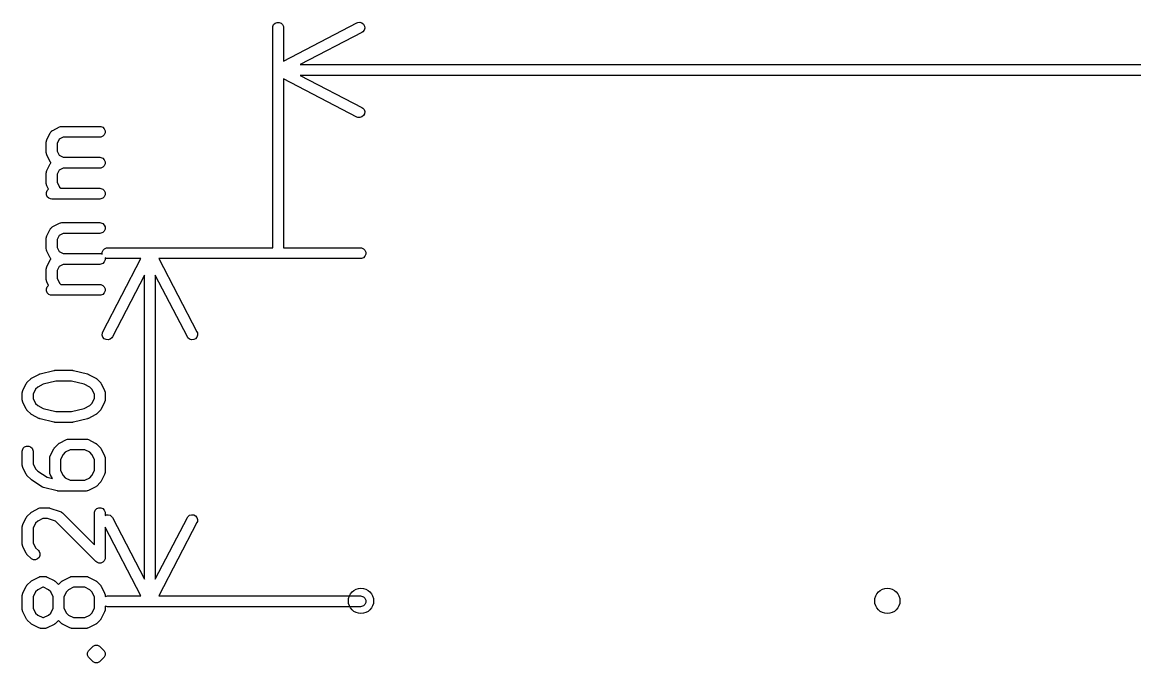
# Model space of a CAD drawing. Extents: x 5.46 to 7.9, y -4.2 to -3.41.
# Drawn here: x 5.46 to 6.068, y -3.803 to -3.453 of the extents above; entities that cross this region are included whole.
import ezdxf

# ---------------------------------------------------------------- set-up
doc = ezdxf.new("R2010")
doc.units = 0
doc.header["$MEASUREMENT"] = 0
doc.layers.add('BLACK', color=7, linetype='CONTINUOUS')

msp = doc.modelspace()

# ---------------------------------------------------------------- linework, layer by layer
at = {"layer": 'BLACK', "linetype": 'CONTINUOUS'}
for p, q in [((5.59705, -3.45605), (5.5971, -3.45547)), ((5.59705, -3.57618), (5.59705, -3.45605)), ((5.5971, -3.45547), (5.59754, -3.45441)), ((5.59754, -3.45441), (5.59836, -3.45359)), ((5.59836, -3.45359), (5.59942, -3.45315)), ((5.59942, -3.45315), (5.60058, -3.45315)), ((5.60058, -3.45315), (5.60164, -3.45359)), ((5.60164, -3.45359), (5.60246, -3.45441)), ((5.60246, -3.45441), (5.6029, -3.45547)), ((5.6029, -3.45547), (5.60295, -3.45605)), ((5.60295, -3.47427), (5.64299, -3.45343)), ((5.60295, -3.45605), (5.60295, -3.47427)), ((5.64299, -3.45343), (5.64352, -3.45321)), ((5.64352, -3.45321), (5.64467, -3.45311)), ((5.64467, -3.45311), (5.64577, -3.45346)), ((5.64577, -3.45346), (5.64665, -3.4542)), ((5.64665, -3.4542), (5.64719, -3.45522)), ((5.64729, -3.45637), (5.64694, -3.45747)), ((5.64719, -3.45522), (5.64729, -3.45637)), ((5.64571, -3.45867), (5.61207, -3.47618)), ((5.6462, -3.45835), (5.64571, -3.45867)), ((5.64694, -3.45747), (5.6462, -3.45835)), ((5.61207, -3.47618), (7.00526, -3.47618)), ((5.64299, -3.50484), (5.60295, -3.484)), ((5.60295, -3.484), (5.60295, -3.57618)), ((7.00526, -3.48209), (5.61207, -3.48209)), ((5.61207, -3.48209), (5.64571, -3.4996)), ((5.64352, -3.50506), (5.64299, -3.50484)), ((5.64467, -3.50516), (5.64352, -3.50506)), ((5.64577, -3.50481), (5.64467, -3.50516)), ((5.64571, -3.4996), (5.6462, -3.49992)), ((5.64665, -3.50407), (5.64577, -3.50481)), ((5.6462, -3.49992), (5.64694, -3.5008)), ((5.64719, -3.50305), (5.64665, -3.50407)), ((5.64694, -3.5008), (5.64729, -3.5019)), ((5.64729, -3.5019), (5.64719, -3.50305)), ((5.47694, -3.51214), (5.48069, -3.51026)), ((5.48069, -3.51026), (5.48123, -3.51006)), ((5.48123, -3.51006), (5.48133, -3.51005)), ((5.48133, -3.51005), (5.48143, -3.51001)), ((5.48143, -3.51001), (5.48201, -3.50995)), ((5.48201, -3.50995), (5.50263, -3.50995)), ((5.50263, -3.50995), (5.50321, -3.51001)), ((5.50321, -3.51001), (5.50427, -3.51045)), ((5.50427, -3.51045), (5.50509, -3.51126)), ((5.47354, -3.51775), (5.47374, -3.51721)), ((5.47374, -3.51721), (5.47562, -3.51346)), ((5.47562, -3.51346), (5.47568, -3.51336)), ((5.47568, -3.51336), (5.47569, -3.51332)), ((5.47569, -3.51332), (5.47574, -3.51326)), ((5.47574, -3.51326), (5.47593, -3.51297)), ((5.47593, -3.51297), (5.47621, -3.51273)), ((5.47621, -3.51273), (5.47645, -3.51245)), ((5.47645, -3.51245), (5.47674, -3.51226)), ((5.47674, -3.51226), (5.4768, -3.51221)), ((5.4768, -3.51221), (5.47684, -3.5122)), ((5.47684, -3.5122), (5.47694, -3.51214)), ((5.48046, -3.51698), (5.47934, -3.51923)), ((5.48271, -3.51586), (5.48046, -3.51698)), ((5.50263, -3.51586), (5.48271, -3.51586)), ((5.50321, -3.5158), (5.50263, -3.51586)), ((5.50427, -3.51536), (5.50321, -3.5158)), ((5.50509, -3.51454), (5.50427, -3.51536)), ((5.50509, -3.51126), (5.50553, -3.51233)), ((5.50553, -3.51348), (5.50509, -3.51454)), ((5.50553, -3.51233), (5.50553, -3.51348)), ((5.47343, -3.51853), (5.47349, -3.51795)), ((5.47343, -3.52415), (5.47343, -3.51853)), ((5.47349, -3.51795), (5.47353, -3.51785)), ((5.47353, -3.51785), (5.47354, -3.51775)), ((5.47934, -3.51923), (5.47934, -3.52346)), ((5.47349, -3.52473), (5.47343, -3.52415)), ((5.47353, -3.52483), (5.47349, -3.52473)), ((5.47354, -3.52493), (5.47353, -3.52483)), ((5.47374, -3.52547), (5.47354, -3.52493)), ((5.47562, -3.52922), (5.47374, -3.52547)), ((5.47568, -3.52932), (5.47562, -3.52922)), ((5.47569, -3.52936), (5.47568, -3.52932)), ((5.47574, -3.52942), (5.47569, -3.52936)), ((5.47593, -3.52971), (5.47574, -3.52942)), ((5.47934, -3.52346), (5.48046, -3.5257)), ((5.48046, -3.5257), (5.48271, -3.52682)), ((5.48271, -3.52682), (5.50263, -3.52682)), ((5.50263, -3.52682), (5.50321, -3.52688)), ((5.50321, -3.52688), (5.50427, -3.52732)), ((5.50427, -3.52732), (5.50509, -3.52814)), ((5.50509, -3.52814), (5.50553, -3.5292)), ((5.50553, -3.5292), (5.50553, -3.53035)), ((5.47343, -3.5354), (5.47349, -3.53483)), ((5.47343, -3.54103), (5.47343, -3.5354)), ((5.47349, -3.53483), (5.47353, -3.53473)), ((5.47353, -3.53473), (5.47354, -3.53462)), ((5.47354, -3.53462), (5.47374, -3.53408)), ((5.47374, -3.53408), (5.47562, -3.53033)), ((5.47562, -3.53033), (5.47568, -3.53023)), ((5.47568, -3.53023), (5.47569, -3.53019)), ((5.47569, -3.53019), (5.47574, -3.53013)), ((5.47574, -3.53013), (5.47593, -3.52984)), ((5.476, -3.52978), (5.47593, -3.52971)), ((5.47593, -3.52984), (5.476, -3.52978)), ((5.48046, -3.53385), (5.47934, -3.5361)), ((5.48271, -3.53273), (5.48046, -3.53385)), ((5.50263, -3.53273), (5.48271, -3.53273)), ((5.50321, -3.53267), (5.50263, -3.53273)), ((5.50427, -3.53223), (5.50321, -3.53267)), ((5.50509, -3.53142), (5.50427, -3.53223)), ((5.50553, -3.53035), (5.50509, -3.53142)), ((5.47349, -3.5416), (5.47343, -3.54103)), ((5.47353, -3.5417), (5.47349, -3.5416)), ((5.47934, -3.5361), (5.47934, -3.54033)), ((5.47934, -3.54033), (5.48069, -3.54303)), ((5.47349, -3.54607), (5.47393, -3.54501)), ((5.47349, -3.54723), (5.47349, -3.54607)), ((5.47393, -3.54829), (5.47349, -3.54723)), ((5.47354, -3.54181), (5.47353, -3.5417)), ((5.47374, -3.54235), (5.47354, -3.54181)), ((5.47469, -3.54425), (5.47374, -3.54235)), ((5.47393, -3.54501), (5.47469, -3.54425)), ((5.48069, -3.54303), (5.48136, -3.5437)), ((5.48136, -3.5437), (5.50263, -3.5437)), ((5.50263, -3.5437), (5.50321, -3.54375)), ((5.50321, -3.54375), (5.50427, -3.54419)), ((5.50427, -3.54419), (5.50509, -3.54501)), ((5.50509, -3.54501), (5.50553, -3.54607)), ((5.50553, -3.54723), (5.50509, -3.54829)), ((5.50553, -3.54607), (5.50553, -3.54723)), ((5.47474, -3.5491), (5.47393, -3.54829)), ((5.47581, -3.54955), (5.47474, -3.5491)), ((5.47638, -3.5496), (5.47581, -3.54955)), ((5.50263, -3.5496), (5.47638, -3.5496)), ((5.50321, -3.54955), (5.50263, -3.5496)), ((5.50427, -3.5491), (5.50321, -3.54955)), ((5.50509, -3.54829), (5.50427, -3.5491)), ((5.47562, -3.56595), (5.47568, -3.56586)), ((5.47568, -3.56586), (5.47569, -3.56581)), ((5.47569, -3.56581), (5.47574, -3.56575)), ((5.47574, -3.56575), (5.47593, -3.56546)), ((5.47593, -3.56546), (5.47621, -3.56522)), ((5.47621, -3.56522), (5.47645, -3.56494)), ((5.47645, -3.56494), (5.47674, -3.56476)), ((5.47674, -3.56476), (5.4768, -3.56471)), ((5.4768, -3.56471), (5.47684, -3.56469)), ((5.47684, -3.56469), (5.47694, -3.56463)), ((5.47694, -3.56463), (5.48069, -3.56276)), ((5.48069, -3.56276), (5.48123, -3.56255)), ((5.48123, -3.56255), (5.48133, -3.56254)), ((5.48133, -3.56254), (5.48143, -3.5625)), ((5.48143, -3.5625), (5.48201, -3.56244)), ((5.48201, -3.56244), (5.50263, -3.56244)), ((5.50263, -3.56244), (5.50321, -3.5625)), ((5.50321, -3.5625), (5.50427, -3.56294)), ((5.50427, -3.56294), (5.50509, -3.56376)), ((5.50509, -3.56376), (5.50553, -3.56482)), ((5.50553, -3.56482), (5.50553, -3.56597)), ((5.47343, -3.57102), (5.47349, -3.57045)), ((5.47343, -3.57665), (5.47343, -3.57102)), ((5.47349, -3.57045), (5.47353, -3.57035)), ((5.47353, -3.57035), (5.47354, -3.57024)), ((5.47354, -3.57024), (5.47374, -3.5697)), ((5.47374, -3.5697), (5.47562, -3.56595)), ((5.48046, -3.56947), (5.47934, -3.57172)), ((5.47934, -3.57172), (5.47934, -3.57595)), ((5.48271, -3.56835), (5.48046, -3.56947)), ((5.50263, -3.56835), (5.48271, -3.56835)), ((5.50321, -3.56829), (5.50263, -3.56835)), ((5.50427, -3.56785), (5.50321, -3.56829)), ((5.50509, -3.56704), (5.50427, -3.56785)), ((5.50553, -3.56597), (5.50509, -3.56704)), ((5.47349, -3.57722), (5.47343, -3.57665)), ((5.47353, -3.57732), (5.47349, -3.57722)), ((5.47354, -3.57743), (5.47353, -3.57732)), ((5.47374, -3.57797), (5.47354, -3.57743)), ((5.47562, -3.58172), (5.47374, -3.57797)), ((5.47934, -3.57595), (5.48046, -3.57819)), ((5.50402, -3.57856), (5.50446, -3.57749)), ((5.50446, -3.57749), (5.50527, -3.57668)), ((5.50527, -3.57668), (5.50634, -3.57624)), ((5.50634, -3.57624), (5.50691, -3.57618)), ((5.50691, -3.57618), (5.59705, -3.57618)), ((5.60295, -3.57618), (5.645, -3.57618)), ((5.645, -3.57618), (5.64558, -3.57624)), ((5.64558, -3.57624), (5.64664, -3.57668)), ((5.64664, -3.57668), (5.64746, -3.57749)), ((5.64746, -3.57749), (5.6479, -3.57856)), ((5.47374, -3.58657), (5.47562, -3.58282)), ((5.47568, -3.58181), (5.47562, -3.58172)), ((5.47562, -3.58282), (5.47568, -3.58273)), ((5.47569, -3.58186), (5.47568, -3.58181)), ((5.47568, -3.58273), (5.47569, -3.58268)), ((5.47574, -3.58191), (5.47569, -3.58186)), ((5.47569, -3.58268), (5.47574, -3.58263)), ((5.47593, -3.58221), (5.47574, -3.58191)), ((5.47574, -3.58263), (5.47593, -3.58233)), ((5.476, -3.58227), (5.47593, -3.58221)), ((5.47593, -3.58233), (5.476, -3.58227)), ((5.48046, -3.57819), (5.48271, -3.57932)), ((5.48271, -3.57932), (5.50263, -3.57932)), ((5.50263, -3.57932), (5.50321, -3.57937)), ((5.50321, -3.57937), (5.50402, -3.57971)), ((5.50402, -3.57971), (5.50402, -3.57856)), ((5.50509, -3.58391), (5.50427, -3.58473)), ((5.50429, -3.62212), (5.52513, -3.58209)), ((5.50553, -3.58285), (5.50509, -3.58391)), ((5.50634, -3.58203), (5.50553, -3.58169)), ((5.50553, -3.58169), (5.50553, -3.58285)), ((5.50691, -3.58209), (5.50634, -3.58203)), ((5.52513, -3.58209), (5.50691, -3.58209)), ((5.645, -3.58209), (5.53487, -3.58209)), ((5.53487, -3.58209), (5.55571, -3.62212)), ((5.64558, -3.58203), (5.645, -3.58209)), ((5.64664, -3.58159), (5.64558, -3.58203)), ((5.64746, -3.58077), (5.64664, -3.58159)), ((5.6479, -3.57971), (5.64746, -3.58077)), ((5.6479, -3.57856), (5.6479, -3.57971)), ((5.47343, -3.58789), (5.47349, -3.58732)), ((5.47343, -3.59352), (5.47343, -3.58789)), ((5.47349, -3.58732), (5.47353, -3.58722)), ((5.47353, -3.58722), (5.47354, -3.58711)), ((5.47354, -3.58711), (5.47374, -3.58657)), ((5.48046, -3.58635), (5.47934, -3.58859)), ((5.47934, -3.58859), (5.47934, -3.59282)), ((5.48271, -3.58522), (5.48046, -3.58635)), ((5.50263, -3.58522), (5.48271, -3.58522)), ((5.50321, -3.58517), (5.50263, -3.58522)), ((5.50427, -3.58473), (5.50321, -3.58517)), ((5.47349, -3.59409), (5.47343, -3.59352)), ((5.47353, -3.59419), (5.47349, -3.59409)), ((5.47354, -3.5943), (5.47353, -3.59419)), ((5.47374, -3.59484), (5.47354, -3.5943)), ((5.47469, -3.59674), (5.47374, -3.59484)), ((5.47934, -3.59282), (5.48069, -3.59552)), ((5.48069, -3.59552), (5.48136, -3.59619)), ((5.48136, -3.59619), (5.50263, -3.59619)), ((5.50263, -3.59619), (5.50321, -3.59625)), ((5.50321, -3.59625), (5.50427, -3.59669)), ((5.52705, -3.5912), (5.50953, -3.62485)), ((5.52705, -3.75707), (5.52705, -3.5912)), ((5.55047, -3.62485), (5.53295, -3.5912)), ((5.53295, -3.5912), (5.53295, -3.75707)), ((5.47349, -3.59857), (5.47393, -3.5975)), ((5.47349, -3.59972), (5.47349, -3.59857)), ((5.47393, -3.60078), (5.47349, -3.59972)), ((5.47393, -3.5975), (5.47469, -3.59674)), ((5.47474, -3.6016), (5.47393, -3.60078)), ((5.47581, -3.60204), (5.47474, -3.6016)), ((5.47638, -3.6021), (5.47581, -3.60204)), ((5.50263, -3.6021), (5.47638, -3.6021)), ((5.50321, -3.60204), (5.50263, -3.6021)), ((5.50427, -3.6016), (5.50321, -3.60204)), ((5.50427, -3.59669), (5.50509, -3.5975)), ((5.50509, -3.60078), (5.50427, -3.6016)), ((5.50509, -3.5975), (5.50553, -3.59857)), ((5.50553, -3.59972), (5.50509, -3.60078)), ((5.50553, -3.59857), (5.50553, -3.59972)), ((5.50398, -3.62381), (5.50408, -3.62266)), ((5.50432, -3.6249), (5.50398, -3.62381)), ((5.50408, -3.62266), (5.50429, -3.62212)), ((5.50506, -3.62579), (5.50432, -3.6249)), ((5.50609, -3.62632), (5.50506, -3.62579)), ((5.50723, -3.62642), (5.50609, -3.62632)), ((5.50833, -3.62607), (5.50723, -3.62642)), ((5.50922, -3.62533), (5.50833, -3.62607)), ((5.50953, -3.62485), (5.50922, -3.62533)), ((5.55078, -3.62533), (5.55047, -3.62485)), ((5.55167, -3.62607), (5.55078, -3.62533)), ((5.55277, -3.62642), (5.55167, -3.62607)), ((5.55391, -3.62632), (5.55277, -3.62642)), ((5.55494, -3.62579), (5.55391, -3.62632)), ((5.55568, -3.6249), (5.55494, -3.62579)), ((5.55602, -3.62381), (5.55568, -3.6249)), ((5.55571, -3.62212), (5.55592, -3.62266)), ((5.55592, -3.62266), (5.55602, -3.62381)), ((5.47004, -3.64502), (5.47754, -3.64315)), ((5.47754, -3.64315), (5.47764, -3.64313)), ((5.47764, -3.64313), (5.47768, -3.64312)), ((5.47768, -3.64312), (5.4779, -3.64309)), ((5.4779, -3.64309), (5.47812, -3.64306)), ((5.47812, -3.64306), (5.47816, -3.64307)), ((5.47816, -3.64307), (5.47826, -3.64306)), ((5.47826, -3.64306), (5.48763, -3.64306)), ((5.48763, -3.64306), (5.48773, -3.64307)), ((5.48773, -3.64307), (5.48778, -3.64306)), ((5.48778, -3.64306), (5.48799, -3.64309)), ((5.48799, -3.64309), (5.48821, -3.64312)), ((5.48821, -3.64312), (5.48825, -3.64313)), ((5.48825, -3.64313), (5.48835, -3.64315)), ((5.48835, -3.64315), (5.49585, -3.64502)), ((5.46062, -3.65407), (5.46249, -3.65032)), ((5.46249, -3.65032), (5.46265, -3.65007)), ((5.46265, -3.65007), (5.46268, -3.65)), ((5.46268, -3.65), (5.46275, -3.64992)), ((5.46275, -3.64992), (5.4628, -3.64983)), ((5.4628, -3.64983), (5.46286, -3.64978)), ((5.46286, -3.64978), (5.46305, -3.64955)), ((5.46305, -3.64955), (5.46492, -3.64767)), ((5.46492, -3.64767), (5.46515, -3.64749)), ((5.46515, -3.64749), (5.4652, -3.64743)), ((5.4652, -3.64743), (5.46529, -3.64737)), ((5.46529, -3.64737), (5.46537, -3.64731)), ((5.46537, -3.64731), (5.46544, -3.64728)), ((5.46544, -3.64728), (5.46569, -3.64712)), ((5.46569, -3.64712), (5.46944, -3.64525)), ((5.47179, -3.65067), (5.46876, -3.65219)), ((5.46944, -3.64525), (5.46948, -3.64523)), ((5.46948, -3.64523), (5.4695, -3.64522)), ((5.4695, -3.64522), (5.46974, -3.64513)), ((5.46974, -3.64513), (5.46998, -3.64504)), ((5.46998, -3.64504), (5.47, -3.64504)), ((5.47, -3.64504), (5.47004, -3.64502)), ((5.47862, -3.64897), (5.47179, -3.65067)), ((5.48727, -3.64897), (5.47862, -3.64897)), ((5.4941, -3.65067), (5.48727, -3.64897)), ((5.49713, -3.65219), (5.4941, -3.65067)), ((5.49585, -3.64502), (5.49589, -3.64504)), ((5.49589, -3.64504), (5.49591, -3.64504)), ((5.49591, -3.64504), (5.49615, -3.64513)), ((5.49615, -3.64513), (5.49639, -3.64522)), ((5.49639, -3.64522), (5.49641, -3.64523)), ((5.49641, -3.64523), (5.49645, -3.64525)), ((5.49645, -3.64525), (5.5002, -3.64712)), ((5.5002, -3.64712), (5.50045, -3.64728)), ((5.50045, -3.64728), (5.50052, -3.64731)), ((5.50052, -3.64731), (5.5006, -3.64737)), ((5.5006, -3.64737), (5.50069, -3.64743)), ((5.50069, -3.64743), (5.50074, -3.64749)), ((5.50074, -3.64749), (5.50097, -3.64767)), ((5.50097, -3.64767), (5.50284, -3.64955)), ((5.50284, -3.64955), (5.50303, -3.64978)), ((5.50303, -3.64978), (5.50309, -3.64983)), ((5.50309, -3.64983), (5.50314, -3.64992)), ((5.50314, -3.64992), (5.50321, -3.65)), ((5.50321, -3.65), (5.50324, -3.65007)), ((5.50324, -3.65007), (5.5034, -3.65032)), ((5.5034, -3.65032), (5.50527, -3.65407)), ((5.46031, -3.65539), (5.46036, -3.65481)), ((5.46031, -3.65914), (5.46031, -3.65539)), ((5.46036, -3.65481), (5.46041, -3.65471)), ((5.46041, -3.65461), (5.46062, -3.65407)), ((5.46041, -3.65471), (5.46041, -3.65461)), ((5.46756, -3.65339), (5.46621, -3.65608)), ((5.46621, -3.65608), (5.46621, -3.65844)), ((5.46876, -3.65219), (5.46756, -3.65339)), ((5.49833, -3.65339), (5.49713, -3.65219)), ((5.49968, -3.65608), (5.49833, -3.65339)), ((5.49968, -3.65844), (5.49968, -3.65608)), ((5.50527, -3.65407), (5.50548, -3.65461)), ((5.50548, -3.65461), (5.50549, -3.65471)), ((5.50549, -3.65471), (5.50553, -3.65481)), ((5.50553, -3.65481), (5.50558, -3.65539)), ((5.50558, -3.65539), (5.50558, -3.65914)), ((5.46036, -3.65971), (5.46031, -3.65914)), ((5.46041, -3.65981), (5.46036, -3.65971)), ((5.46041, -3.65992), (5.46041, -3.65981)), ((5.46062, -3.66046), (5.46041, -3.65992)), ((5.46249, -3.66421), (5.46062, -3.66046)), ((5.46621, -3.65844), (5.46756, -3.66114)), ((5.46756, -3.66114), (5.46876, -3.66233)), ((5.46876, -3.66233), (5.47179, -3.66385)), ((5.4941, -3.66385), (5.49713, -3.66233)), ((5.49713, -3.66233), (5.49833, -3.66114)), ((5.49833, -3.66114), (5.49968, -3.65844)), ((5.50527, -3.66046), (5.5034, -3.66421)), ((5.50548, -3.65992), (5.50527, -3.66046)), ((5.50549, -3.65981), (5.50548, -3.65992)), ((5.50553, -3.65971), (5.50549, -3.65981)), ((5.50558, -3.65914), (5.50553, -3.65971)), ((5.46265, -3.66445), (5.46249, -3.66421)), ((5.46268, -3.66453), (5.46265, -3.66445)), ((5.46275, -3.66461), (5.46268, -3.66453)), ((5.4628, -3.6647), (5.46275, -3.66461)), ((5.46286, -3.66475), (5.4628, -3.6647)), ((5.46305, -3.66497), (5.46286, -3.66475)), ((5.46492, -3.66685), (5.46305, -3.66497)), ((5.46515, -3.66703), (5.46492, -3.66685)), ((5.4652, -3.66709), (5.46515, -3.66703)), ((5.46529, -3.66715), (5.4652, -3.66709)), ((5.46537, -3.66722), (5.46529, -3.66715)), ((5.46544, -3.66724), (5.46537, -3.66722)), ((5.46569, -3.6674), (5.46544, -3.66724)), ((5.46944, -3.66928), (5.46569, -3.6674)), ((5.47179, -3.66385), (5.47862, -3.66556)), ((5.47862, -3.66556), (5.48727, -3.66556)), ((5.48727, -3.66556), (5.4941, -3.66385)), ((5.5002, -3.6674), (5.49645, -3.66928)), ((5.50045, -3.66724), (5.5002, -3.6674)), ((5.50052, -3.66722), (5.50045, -3.66724)), ((5.5006, -3.66715), (5.50052, -3.66722)), ((5.50069, -3.66709), (5.5006, -3.66715)), ((5.50074, -3.66703), (5.50069, -3.66709)), ((5.50097, -3.66685), (5.50074, -3.66703)), ((5.50284, -3.66497), (5.50097, -3.66685)), ((5.50303, -3.66475), (5.50284, -3.66497)), ((5.50309, -3.6647), (5.50303, -3.66475)), ((5.50314, -3.66461), (5.50309, -3.6647)), ((5.50321, -3.66453), (5.50314, -3.66461)), ((5.50324, -3.66445), (5.50321, -3.66453)), ((5.5034, -3.66421), (5.50324, -3.66445)), ((5.46948, -3.66929), (5.46944, -3.66928)), ((5.4695, -3.6693), (5.46948, -3.66929)), ((5.46974, -3.66939), (5.4695, -3.6693)), ((5.46998, -3.66948), (5.46974, -3.66939)), ((5.47, -3.66948), (5.46998, -3.66948)), ((5.47004, -3.6695), (5.47, -3.66948)), ((5.47754, -3.67137), (5.47004, -3.6695)), ((5.47764, -3.67139), (5.47754, -3.67137)), ((5.47768, -3.67141), (5.47764, -3.67139)), ((5.4779, -3.67143), (5.47768, -3.67141)), ((5.47812, -3.67146), (5.4779, -3.67143)), ((5.47816, -3.67145), (5.47812, -3.67146)), ((5.47826, -3.67146), (5.47816, -3.67145)), ((5.48763, -3.67146), (5.47826, -3.67146)), ((5.48773, -3.67145), (5.48763, -3.67146)), ((5.48778, -3.67146), (5.48773, -3.67145)), ((5.48799, -3.67143), (5.48778, -3.67146)), ((5.48821, -3.67141), (5.48799, -3.67143)), ((5.48825, -3.67139), (5.48821, -3.67141)), ((5.48835, -3.67137), (5.48825, -3.67139)), ((5.49585, -3.6695), (5.48835, -3.67137)), ((5.49589, -3.66948), (5.49585, -3.6695)), ((5.49591, -3.66948), (5.49589, -3.66948)), ((5.49615, -3.66939), (5.49591, -3.66948)), ((5.49639, -3.6693), (5.49615, -3.66939)), ((5.49641, -3.66929), (5.49639, -3.6693)), ((5.49645, -3.66928), (5.49641, -3.66929)), ((5.48069, -3.68274), (5.48444, -3.68087)), ((5.48444, -3.68087), (5.48498, -3.68066)), ((5.48498, -3.68066), (5.48508, -3.68065)), ((5.48508, -3.68065), (5.48518, -3.68061)), ((5.48518, -3.68061), (5.48576, -3.68055)), ((5.48576, -3.68055), (5.49513, -3.68055)), ((5.49513, -3.68055), (5.49571, -3.68061)), ((5.49571, -3.68061), (5.49581, -3.68065)), ((5.49581, -3.68065), (5.49591, -3.68066)), ((5.49591, -3.68066), (5.49645, -3.68087)), ((5.49645, -3.68087), (5.5002, -3.68274)), ((5.46031, -3.68726), (5.46036, -3.68668)), ((5.46031, -3.69476), (5.46031, -3.68726)), ((5.46036, -3.68668), (5.46081, -3.68562)), ((5.46081, -3.68562), (5.46162, -3.6848)), ((5.46162, -3.6848), (5.46268, -3.68436)), ((5.46268, -3.68436), (5.46384, -3.68436)), ((5.46384, -3.68436), (5.4649, -3.6848)), ((5.4649, -3.6848), (5.46572, -3.68562)), ((5.46572, -3.68562), (5.46616, -3.68668)), ((5.46616, -3.68668), (5.46621, -3.68726)), ((5.46621, -3.68726), (5.46621, -3.69406)), ((5.47562, -3.68969), (5.47749, -3.68594)), ((5.47749, -3.68594), (5.47765, -3.68569)), ((5.47765, -3.68569), (5.47768, -3.68562)), ((5.47768, -3.68562), (5.47774, -3.68554)), ((5.47774, -3.68554), (5.4778, -3.68545)), ((5.4778, -3.68545), (5.47786, -3.6854)), ((5.47786, -3.6854), (5.47805, -3.68517)), ((5.47805, -3.68517), (5.47992, -3.68329)), ((5.47992, -3.68329), (5.48015, -3.68311)), ((5.48015, -3.68311), (5.4802, -3.68305)), ((5.4802, -3.68305), (5.48029, -3.68299)), ((5.48029, -3.68299), (5.48037, -3.68293)), ((5.48037, -3.68293), (5.48044, -3.6829)), ((5.48044, -3.6829), (5.48069, -3.68274)), ((5.48645, -3.68646), (5.48376, -3.68781)), ((5.49443, -3.68646), (5.48645, -3.68646)), ((5.49713, -3.68781), (5.49443, -3.68646)), ((5.5002, -3.68274), (5.50045, -3.6829)), ((5.50045, -3.6829), (5.50052, -3.68293)), ((5.50052, -3.68293), (5.5006, -3.68299)), ((5.5006, -3.68299), (5.50069, -3.68305)), ((5.50069, -3.68305), (5.50074, -3.68311)), ((5.50074, -3.68311), (5.50097, -3.68329)), ((5.50097, -3.68329), (5.50284, -3.68517)), ((5.50284, -3.68517), (5.50303, -3.6854)), ((5.50303, -3.6854), (5.50309, -3.68545)), ((5.50309, -3.68545), (5.50314, -3.68554)), ((5.50314, -3.68554), (5.50321, -3.68562)), ((5.50321, -3.68562), (5.50324, -3.68569)), ((5.50324, -3.68569), (5.5034, -3.68594)), ((5.5034, -3.68594), (5.50527, -3.68969)), ((5.47531, -3.69101), (5.47536, -3.69043)), ((5.47531, -3.69851), (5.47531, -3.69101)), ((5.47536, -3.69043), (5.4754, -3.69033)), ((5.4754, -3.69033), (5.47541, -3.69023)), ((5.47541, -3.69023), (5.47562, -3.68969)), ((5.48256, -3.68901), (5.48121, -3.6917)), ((5.48121, -3.6917), (5.48121, -3.69781)), ((5.48376, -3.68781), (5.48256, -3.68901)), ((5.49833, -3.68901), (5.49713, -3.68781)), ((5.49968, -3.6917), (5.49833, -3.68901)), ((5.49968, -3.69781), (5.49968, -3.6917)), ((5.50527, -3.68969), (5.50548, -3.69023)), ((5.50548, -3.69023), (5.50549, -3.69033)), ((5.50549, -3.69033), (5.50553, -3.69043)), ((5.50553, -3.69043), (5.50558, -3.69101)), ((5.50558, -3.69101), (5.50558, -3.69851)), ((5.46036, -3.69533), (5.46031, -3.69476)), ((5.46041, -3.69543), (5.46036, -3.69533)), ((5.46041, -3.69554), (5.46041, -3.69543)), ((5.46062, -3.69608), (5.46041, -3.69554)), ((5.46249, -3.69983), (5.46062, -3.69608)), ((5.46621, -3.69406), (5.46756, -3.69676)), ((5.46756, -3.69676), (5.46889, -3.69809)), ((5.46889, -3.69809), (5.47385, -3.70139)), ((5.47536, -3.69908), (5.47531, -3.69851)), ((5.4754, -3.69918), (5.47536, -3.69908)), ((5.47541, -3.69929), (5.4754, -3.69918)), ((5.47562, -3.69983), (5.47541, -3.69929)), ((5.48121, -3.69781), (5.48256, -3.70051)), ((5.49833, -3.70051), (5.49968, -3.69781)), ((5.50548, -3.69929), (5.50527, -3.69983)), ((5.50549, -3.69918), (5.50548, -3.69929)), ((5.50553, -3.69908), (5.50549, -3.69918)), ((5.50558, -3.69851), (5.50553, -3.69908)), ((5.46265, -3.70007), (5.46249, -3.69983)), ((5.46268, -3.70015), (5.46265, -3.70007)), ((5.46275, -3.70023), (5.46268, -3.70015)), ((5.4628, -3.70032), (5.46275, -3.70023)), ((5.46286, -3.70037), (5.4628, -3.70032)), ((5.46305, -3.70059), (5.46286, -3.70037)), ((5.46492, -3.70247), (5.46305, -3.70059)), ((5.46515, -3.70266), (5.46492, -3.70247)), ((5.46492, -3.70247), (5.46492, -3.70247)), ((5.46492, -3.70247), (5.46492, -3.70247)), ((5.46537, -3.70284), (5.46515, -3.70266)), ((5.471, -3.70659), (5.46537, -3.70284)), ((5.46537, -3.70284), (5.46537, -3.70284)), ((5.46537, -3.70284), (5.46537, -3.70284)), ((5.47385, -3.70139), (5.47676, -3.70212)), ((5.47676, -3.70212), (5.47562, -3.69983)), ((5.48256, -3.70051), (5.48376, -3.7017)), ((5.48376, -3.7017), (5.48645, -3.70305)), ((5.48645, -3.70305), (5.49443, -3.70305)), ((5.49443, -3.70305), (5.49713, -3.7017)), ((5.49713, -3.7017), (5.49833, -3.70051)), ((5.50284, -3.70434), (5.50097, -3.70622)), ((5.50303, -3.70412), (5.50284, -3.70434)), ((5.50309, -3.70407), (5.50303, -3.70412)), ((5.50314, -3.70398), (5.50309, -3.70407)), ((5.50321, -3.7039), (5.50314, -3.70398)), ((5.50324, -3.70382), (5.50321, -3.7039)), ((5.5034, -3.70358), (5.50324, -3.70382)), ((5.50527, -3.69983), (5.5034, -3.70358)), ((5.47131, -3.70676), (5.471, -3.70659)), ((5.47137, -3.7068), (5.47131, -3.70676)), ((5.47144, -3.70682), (5.47137, -3.7068)), ((5.47151, -3.70686), (5.47144, -3.70682)), ((5.47158, -3.70687), (5.47151, -3.70686)), ((5.47192, -3.70699), (5.47158, -3.70687)), ((5.47942, -3.70887), (5.47192, -3.70699)), ((5.47952, -3.70888), (5.47942, -3.70887)), ((5.47956, -3.7089), (5.47952, -3.70888)), ((5.47977, -3.70892), (5.47956, -3.7089)), ((5.47999, -3.70895), (5.47977, -3.70892)), ((5.48003, -3.70895), (5.47999, -3.70895)), ((5.48013, -3.70896), (5.48003, -3.70895)), ((5.49513, -3.70896), (5.48013, -3.70896)), ((5.49571, -3.7089), (5.49513, -3.70896)), ((5.49581, -3.70886), (5.49571, -3.7089)), ((5.49591, -3.70885), (5.49581, -3.70886)), ((5.49645, -3.70865), (5.49591, -3.70885)), ((5.5002, -3.70677), (5.49645, -3.70865)), ((5.50045, -3.70662), (5.5002, -3.70677)), ((5.50052, -3.70659), (5.50045, -3.70662)), ((5.5006, -3.70652), (5.50052, -3.70659)), ((5.50069, -3.70646), (5.5006, -3.70652)), ((5.50074, -3.7064), (5.50069, -3.70646)), ((5.50097, -3.70622), (5.50074, -3.7064)), ((5.46062, -3.72718), (5.46249, -3.72343)), ((5.46249, -3.72343), (5.46265, -3.72318)), ((5.46265, -3.72318), (5.46268, -3.72311)), ((5.46268, -3.72311), (5.46275, -3.72303)), ((5.46275, -3.72303), (5.4628, -3.72294)), ((5.4628, -3.72294), (5.46286, -3.72289)), ((5.46286, -3.72289), (5.46305, -3.72266)), ((5.46305, -3.72266), (5.46492, -3.72079)), ((5.46492, -3.72079), (5.46515, -3.7206)), ((5.46515, -3.7206), (5.4652, -3.72055)), ((5.4652, -3.72055), (5.46529, -3.72049)), ((5.46529, -3.72049), (5.46537, -3.72042)), ((5.46537, -3.72042), (5.46544, -3.72039)), ((5.46544, -3.72039), (5.46569, -3.72024)), ((5.46569, -3.72024), (5.46944, -3.71836)), ((5.46944, -3.71836), (5.46998, -3.71816)), ((5.46998, -3.71816), (5.47009, -3.71815)), ((5.47009, -3.71815), (5.47018, -3.71811)), ((5.47018, -3.71811), (5.47076, -3.71805)), ((5.47076, -3.71805), (5.47451, -3.71805)), ((5.47451, -3.71805), (5.4748, -3.71808)), ((5.4748, -3.71808), (5.47488, -3.71807)), ((5.47488, -3.71807), (5.47498, -3.7181)), ((5.47498, -3.7181), (5.47509, -3.71811)), ((5.47509, -3.71811), (5.47516, -3.71814)), ((5.47516, -3.71814), (5.47544, -3.7182)), ((5.47544, -3.7182), (5.48107, -3.72008)), ((5.48107, -3.72008), (5.4816, -3.72031)), ((5.4816, -3.72031), (5.48168, -3.72038)), ((5.48168, -3.72038), (5.48177, -3.72042)), ((5.48177, -3.72042), (5.48222, -3.72079)), ((5.48222, -3.72079), (5.49968, -3.73825)), ((5.49968, -3.721), (5.49973, -3.72043)), ((5.49968, -3.73825), (5.49968, -3.721)), ((5.49973, -3.72043), (5.50018, -3.71936)), ((5.50018, -3.71936), (5.50099, -3.71855)), ((5.50099, -3.71855), (5.50205, -3.71811)), ((5.50205, -3.71811), (5.50321, -3.71811)), ((5.50321, -3.71811), (5.50427, -3.71855)), ((5.50427, -3.71855), (5.50509, -3.71936)), ((5.50509, -3.71936), (5.50553, -3.72043)), ((5.50553, -3.72043), (5.50558, -3.721)), ((5.50558, -3.721), (5.50558, -3.72221)), ((5.50558, -3.72221), (5.50609, -3.72195)), ((5.50609, -3.72195), (5.50723, -3.72185)), ((5.50723, -3.72185), (5.50833, -3.72219)), ((5.50833, -3.72219), (5.50922, -3.72294)), ((5.50922, -3.72294), (5.50953, -3.72342)), ((5.50953, -3.72342), (5.52705, -3.75707)), ((5.53295, -3.75707), (5.55047, -3.72342)), ((5.55047, -3.72342), (5.55078, -3.72294)), ((5.55078, -3.72294), (5.55167, -3.72219)), ((5.55167, -3.72219), (5.55277, -3.72185)), ((5.55277, -3.72185), (5.55391, -3.72195)), ((5.55391, -3.72195), (5.55494, -3.72248)), ((5.55494, -3.72248), (5.55568, -3.72336)), ((5.55568, -3.72336), (5.55602, -3.72446)), ((5.46031, -3.7285), (5.46036, -3.72793)), ((5.46031, -3.73788), (5.46031, -3.7285)), ((5.46036, -3.72793), (5.46041, -3.72783)), ((5.46041, -3.72772), (5.46062, -3.72718)), ((5.46041, -3.72783), (5.46041, -3.72772)), ((5.46756, -3.7265), (5.46621, -3.7292)), ((5.46621, -3.7292), (5.46621, -3.73718)), ((5.46876, -3.7253), (5.46756, -3.7265)), ((5.47146, -3.72396), (5.46876, -3.7253)), ((5.47403, -3.72396), (5.47146, -3.72396)), ((5.47854, -3.72546), (5.47403, -3.72396)), ((5.50054, -3.74746), (5.47854, -3.72546)), ((5.52513, -3.76618), (5.50558, -3.72862)), ((5.50558, -3.72862), (5.50558, -3.74537)), ((5.55571, -3.72615), (5.53487, -3.76618)), ((5.55592, -3.72561), (5.55571, -3.72615)), ((5.55602, -3.72446), (5.55592, -3.72561)), ((5.46036, -3.73845), (5.46031, -3.73788)), ((5.46041, -3.73855), (5.46036, -3.73845)), ((5.46041, -3.73866), (5.46041, -3.73855)), ((5.46062, -3.7392), (5.46041, -3.73866)), ((5.46249, -3.74295), (5.46062, -3.7392)), ((5.46621, -3.73718), (5.46756, -3.73988)), ((5.46756, -3.73988), (5.4691, -3.74141)), ((5.4691, -3.74141), (5.46947, -3.74186)), ((5.46947, -3.74186), (5.46991, -3.74292)), ((5.46265, -3.74319), (5.46249, -3.74295)), ((5.46268, -3.74327), (5.46265, -3.74319)), ((5.46275, -3.74335), (5.46268, -3.74327)), ((5.4628, -3.74344), (5.46275, -3.74335)), ((5.46286, -3.74349), (5.4628, -3.74344)), ((5.46305, -3.74371), (5.46286, -3.74349)), ((5.46492, -3.74559), (5.46305, -3.74371)), ((5.46537, -3.74596), (5.46492, -3.74559)), ((5.46643, -3.7464), (5.46537, -3.74596)), ((5.46759, -3.7464), (5.46643, -3.7464)), ((5.46865, -3.74596), (5.46759, -3.7464)), ((5.46947, -3.74514), (5.46865, -3.74596)), ((5.46991, -3.74408), (5.46947, -3.74514)), ((5.46991, -3.74292), (5.46991, -3.74408)), ((5.50099, -3.74783), (5.50054, -3.74746)), ((5.50174, -3.74814), (5.50099, -3.74783)), ((5.50205, -3.74827), (5.50174, -3.74814)), ((5.50427, -3.74783), (5.50321, -3.74827)), ((5.50509, -3.74702), (5.50427, -3.74783)), ((5.5054, -3.74626), (5.50509, -3.74702)), ((5.50553, -3.74595), (5.5054, -3.74626)), ((5.50558, -3.74537), (5.50553, -3.74595)), ((5.50321, -3.74827), (5.50205, -3.74827)), ((5.50205, -3.74827), (5.50205, -3.74827)), ((5.46286, -3.76039), (5.46305, -3.76016)), ((5.46305, -3.76016), (5.46492, -3.75829)), ((5.46492, -3.75829), (5.46515, -3.7581)), ((5.46515, -3.7581), (5.4652, -3.75804)), ((5.4652, -3.75804), (5.46529, -3.75798)), ((5.46529, -3.75798), (5.46537, -3.75792)), ((5.46537, -3.75792), (5.46544, -3.75789)), ((5.46544, -3.75789), (5.46569, -3.75773)), ((5.46569, -3.75773), (5.46944, -3.75586)), ((5.46944, -3.75586), (5.46998, -3.75565)), ((5.46998, -3.75565), (5.47009, -3.75564)), ((5.47009, -3.75564), (5.47018, -3.7556)), ((5.47018, -3.7556), (5.47076, -3.75555)), ((5.47076, -3.75555), (5.47263, -3.75555)), ((5.47263, -3.75555), (5.47321, -3.7556)), ((5.47321, -3.7556), (5.47331, -3.75564)), ((5.47331, -3.75564), (5.47341, -3.75565)), ((5.47341, -3.75565), (5.47395, -3.75586)), ((5.47395, -3.75586), (5.4777, -3.75773)), ((5.4777, -3.75773), (5.47795, -3.75789)), ((5.47795, -3.75789), (5.47802, -3.75792)), ((5.47802, -3.75792), (5.47811, -3.75798)), ((5.47811, -3.75798), (5.47819, -3.75804)), ((5.47819, -3.75804), (5.47825, -3.7581)), ((5.47825, -3.7581), (5.47847, -3.75829)), ((5.47847, -3.75829), (5.48013, -3.75995)), ((5.48013, -3.75995), (5.4818, -3.75829)), ((5.4818, -3.75829), (5.48202, -3.7581)), ((5.48202, -3.7581), (5.48207, -3.75804)), ((5.48207, -3.75804), (5.48216, -3.75798)), ((5.48216, -3.75798), (5.48224, -3.75792)), ((5.48224, -3.75792), (5.48231, -3.75789)), ((5.48231, -3.75789), (5.48256, -3.75773)), ((5.48256, -3.75773), (5.48631, -3.75586)), ((5.48631, -3.75586), (5.48685, -3.75565)), ((5.48685, -3.75565), (5.48696, -3.75564)), ((5.48696, -3.75564), (5.48706, -3.7556)), ((5.48706, -3.7556), (5.48763, -3.75555)), ((5.48763, -3.75555), (5.49513, -3.75555)), ((5.49513, -3.75555), (5.49571, -3.7556)), ((5.49571, -3.7556), (5.49581, -3.75564)), ((5.49581, -3.75564), (5.49591, -3.75565)), ((5.49591, -3.75565), (5.49645, -3.75586)), ((5.49645, -3.75586), (5.5002, -3.75773)), ((5.5002, -3.75773), (5.50045, -3.75789)), ((5.50045, -3.75789), (5.50052, -3.75792)), ((5.50052, -3.75792), (5.5006, -3.75798)), ((5.5006, -3.75798), (5.50069, -3.75804)), ((5.50069, -3.75804), (5.50074, -3.7581)), ((5.50074, -3.7581), (5.50097, -3.75829)), ((5.50097, -3.75829), (5.50284, -3.76016)), ((5.50284, -3.76016), (5.50303, -3.76039)), ((5.46031, -3.766), (5.46036, -3.76542)), ((5.46031, -3.7735), (5.46031, -3.766)), ((5.46036, -3.76542), (5.46041, -3.76532)), ((5.46041, -3.76522), (5.46062, -3.76468)), ((5.46041, -3.76532), (5.46041, -3.76522)), ((5.46062, -3.76468), (5.46249, -3.76093)), ((5.46249, -3.76093), (5.46265, -3.76068)), ((5.46265, -3.76068), (5.46268, -3.76061)), ((5.46268, -3.76061), (5.46275, -3.76053)), ((5.46275, -3.76053), (5.4628, -3.76044)), ((5.4628, -3.76044), (5.46286, -3.76039)), ((5.46756, -3.764), (5.46621, -3.76669)), ((5.46876, -3.7628), (5.46756, -3.764)), ((5.47146, -3.76145), (5.46876, -3.7628)), ((5.47194, -3.76145), (5.47146, -3.76145)), ((5.47463, -3.7628), (5.47194, -3.76145)), ((5.47583, -3.764), (5.47463, -3.7628)), ((5.47718, -3.76669), (5.47583, -3.764)), ((5.48443, -3.764), (5.48309, -3.76669)), ((5.48563, -3.7628), (5.48443, -3.764)), ((5.48833, -3.76145), (5.48563, -3.7628)), ((5.49443, -3.76145), (5.48833, -3.76145)), ((5.49713, -3.7628), (5.49443, -3.76145)), ((5.49833, -3.764), (5.49713, -3.7628)), ((5.49968, -3.76669), (5.49833, -3.764)), ((5.50303, -3.76039), (5.50309, -3.76044)), ((5.50309, -3.76044), (5.50314, -3.76053)), ((5.50314, -3.76053), (5.50321, -3.76061)), ((5.50321, -3.76061), (5.50324, -3.76068)), ((5.50324, -3.76068), (5.5034, -3.76093)), ((5.5034, -3.76093), (5.50527, -3.76468)), ((5.50527, -3.76468), (5.50548, -3.76522)), ((5.50548, -3.76522), (5.50549, -3.76532)), ((5.50549, -3.76532), (5.50553, -3.76542)), ((5.50553, -3.76542), (5.50558, -3.766)), ((5.50558, -3.766), (5.50558, -3.76655)), ((5.50558, -3.76655), (5.50634, -3.76624)), ((5.50634, -3.76624), (5.50691, -3.76618)), ((5.50691, -3.76618), (5.52513, -3.76618)), ((5.53487, -3.76618), (5.645, -3.76618)), ((5.645, -3.76618), (5.64558, -3.76624)), ((5.64558, -3.76624), (5.64664, -3.76668)), ((5.46621, -3.76669), (5.46621, -3.7728)), ((5.47718, -3.7728), (5.47718, -3.76669)), ((5.48309, -3.76669), (5.48309, -3.7728)), ((5.49968, -3.7728), (5.49968, -3.76669)), ((5.50634, -3.77203), (5.50558, -3.77172)), ((5.50558, -3.77172), (5.50558, -3.7735)), ((5.50691, -3.77209), (5.50634, -3.77203)), ((5.645, -3.77209), (5.50691, -3.77209)), ((5.64558, -3.77203), (5.645, -3.77209)), ((5.64664, -3.77159), (5.64558, -3.77203)), ((5.64664, -3.76668), (5.64746, -3.76749)), ((5.64746, -3.77077), (5.64664, -3.77159)), ((5.64746, -3.76749), (5.6479, -3.76856)), ((5.6479, -3.76971), (5.64746, -3.77077)), ((5.6479, -3.76856), (5.6479, -3.76971)), ((5.46036, -3.77407), (5.46031, -3.7735)), ((5.46041, -3.77417), (5.46036, -3.77407)), ((5.46041, -3.77428), (5.46041, -3.77417)), ((5.46062, -3.77482), (5.46041, -3.77428)), ((5.46249, -3.77857), (5.46062, -3.77482)), ((5.46621, -3.7728), (5.46756, -3.7755)), ((5.46756, -3.7755), (5.46876, -3.77669)), ((5.46876, -3.77669), (5.47146, -3.77804)), ((5.47146, -3.77804), (5.47194, -3.77804)), ((5.47194, -3.77804), (5.47463, -3.77669)), ((5.47463, -3.77669), (5.47583, -3.7755)), ((5.47583, -3.7755), (5.47718, -3.7728)), ((5.48309, -3.7728), (5.48443, -3.7755)), ((5.48443, -3.7755), (5.48563, -3.77669)), ((5.48563, -3.77669), (5.48833, -3.77804)), ((5.48833, -3.77804), (5.49443, -3.77804)), ((5.49443, -3.77804), (5.49713, -3.77669)), ((5.49713, -3.77669), (5.49833, -3.7755)), ((5.49833, -3.7755), (5.49968, -3.7728)), ((5.50527, -3.77482), (5.5034, -3.77857)), ((5.50548, -3.77428), (5.50527, -3.77482)), ((5.50549, -3.77417), (5.50548, -3.77428)), ((5.50553, -3.77407), (5.50549, -3.77417)), ((5.50558, -3.7735), (5.50553, -3.77407)), ((5.46265, -3.77881), (5.46249, -3.77857)), ((5.46268, -3.77889), (5.46265, -3.77881)), ((5.46275, -3.77897), (5.46268, -3.77889)), ((5.4628, -3.77906), (5.46275, -3.77897)), ((5.46286, -3.77911), (5.4628, -3.77906)), ((5.46305, -3.77933), (5.46286, -3.77911)), ((5.46492, -3.78121), (5.46305, -3.77933)), ((5.46515, -3.78139), (5.46492, -3.78121)), ((5.4652, -3.78145), (5.46515, -3.78139)), ((5.46529, -3.78151), (5.4652, -3.78145)), ((5.46537, -3.78158), (5.46529, -3.78151)), ((5.46544, -3.78161), (5.46537, -3.78158)), ((5.46569, -3.78176), (5.46544, -3.78161)), ((5.46944, -3.78364), (5.46569, -3.78176)), ((5.46998, -3.78384), (5.46944, -3.78364)), ((5.47009, -3.78385), (5.46998, -3.78384)), ((5.47018, -3.78389), (5.47009, -3.78385)), ((5.47076, -3.78395), (5.47018, -3.78389)), ((5.47263, -3.78395), (5.47076, -3.78395)), ((5.47321, -3.78389), (5.47263, -3.78395)), ((5.47331, -3.78385), (5.47321, -3.78389)), ((5.47341, -3.78384), (5.47331, -3.78385)), ((5.47395, -3.78364), (5.47341, -3.78384)), ((5.4777, -3.78176), (5.47395, -3.78364)), ((5.47795, -3.78161), (5.4777, -3.78176)), ((5.47802, -3.78158), (5.47795, -3.78161)), ((5.47811, -3.78151), (5.47802, -3.78158)), ((5.47819, -3.78145), (5.47811, -3.78151)), ((5.47825, -3.78139), (5.47819, -3.78145)), ((5.47847, -3.78121), (5.47825, -3.78139)), ((5.48013, -3.77955), (5.47847, -3.78121)), ((5.4818, -3.78121), (5.48013, -3.77955)), ((5.48202, -3.78139), (5.4818, -3.78121)), ((5.48207, -3.78145), (5.48202, -3.78139)), ((5.48216, -3.78151), (5.48207, -3.78145)), ((5.48224, -3.78158), (5.48216, -3.78151)), ((5.48231, -3.78161), (5.48224, -3.78158)), ((5.48256, -3.78176), (5.48231, -3.78161)), ((5.48631, -3.78364), (5.48256, -3.78176)), ((5.48685, -3.78384), (5.48631, -3.78364)), ((5.48696, -3.78385), (5.48685, -3.78384)), ((5.48706, -3.78389), (5.48696, -3.78385)), ((5.48763, -3.78395), (5.48706, -3.78389)), ((5.49513, -3.78395), (5.48763, -3.78395)), ((5.49571, -3.78389), (5.49513, -3.78395)), ((5.49581, -3.78385), (5.49571, -3.78389)), ((5.49591, -3.78384), (5.49581, -3.78385)), ((5.49645, -3.78364), (5.49591, -3.78384)), ((5.5002, -3.78176), (5.49645, -3.78364)), ((5.50045, -3.78161), (5.5002, -3.78176)), ((5.50052, -3.78158), (5.50045, -3.78161)), ((5.5006, -3.78151), (5.50052, -3.78158)), ((5.50069, -3.78145), (5.5006, -3.78151)), ((5.50074, -3.78139), (5.50069, -3.78145)), ((5.50097, -3.78121), (5.50074, -3.78139)), ((5.50284, -3.77933), (5.50097, -3.78121)), ((5.50303, -3.77911), (5.50284, -3.77933)), ((5.50309, -3.77906), (5.50303, -3.77911)), ((5.50314, -3.77897), (5.50309, -3.77906)), ((5.50321, -3.77889), (5.50314, -3.77897)), ((5.50324, -3.77881), (5.50321, -3.77889)), ((5.5034, -3.77857), (5.50324, -3.77881)), ((5.49599, -3.79729), (5.49628, -3.79657)), ((5.49628, -3.79657), (5.49643, -3.79623)), ((5.49643, -3.79623), (5.49679, -3.79578)), ((5.49643, -3.79623), (5.49643, -3.79623)), ((5.49679, -3.79578), (5.49867, -3.79391)), ((5.49867, -3.79391), (5.49912, -3.79354)), ((5.49912, -3.79354), (5.50018, -3.7931)), ((5.50018, -3.7931), (5.50133, -3.7931)), ((5.50133, -3.7931), (5.5024, -3.79354)), ((5.5024, -3.79354), (5.5024, -3.79354)), ((5.5024, -3.79354), (5.50284, -3.79391)), ((5.50284, -3.79391), (5.50472, -3.79578)), ((5.50472, -3.79578), (5.50509, -3.79623)), ((5.50509, -3.79623), (5.50523, -3.79657)), ((5.50523, -3.79657), (5.50553, -3.79729)), ((5.49599, -3.79844), (5.49599, -3.79729)), ((5.49643, -3.79951), (5.49599, -3.79844)), ((5.49679, -3.79996), (5.49643, -3.79951)), ((5.49643, -3.79951), (5.49643, -3.79951)), ((5.49867, -3.80183), (5.49679, -3.79996)), ((5.49912, -3.8022), (5.49867, -3.80183)), ((5.50018, -3.80264), (5.49912, -3.8022)), ((5.50133, -3.80264), (5.50018, -3.80264)), ((5.5024, -3.8022), (5.50133, -3.80264)), ((5.50284, -3.80183), (5.5024, -3.8022)), ((5.50472, -3.79996), (5.50284, -3.80183)), ((5.50509, -3.79951), (5.50472, -3.79996)), ((5.50553, -3.79844), (5.50509, -3.79951)), ((5.50553, -3.79729), (5.50553, -3.79844))]:
    msp.add_line(p, q, dxfattribs=at)
at = {"layer": 'BLACK'}
for centre in [(5.64528, -3.7689), (5.64528, -3.7689), (5.93268, -3.7689), (5.93268, -3.7689)]:
    msp.add_circle(centre, 0.00689, dxfattribs=at)

doc.saveas('drawing.dxf')
